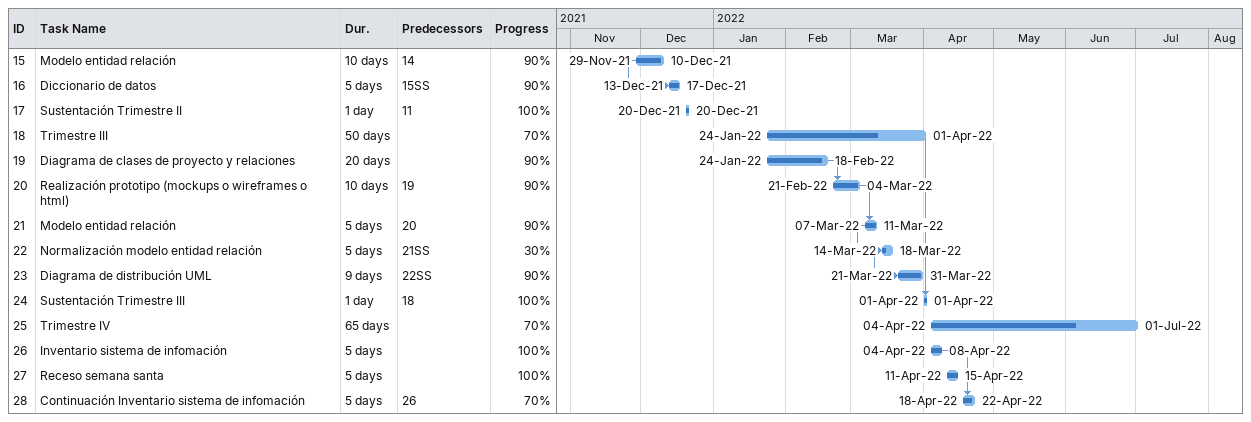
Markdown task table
| ID | Task | Duration | Start | Finish | Predecessors | % complete |
|---|---|---|---|---|---|---|
| 15 | Modelo entidad relación | 10d | 2021-11-29 | 2021-12-10 | 14 | 90 |
| 16 | Diccionario de datos | 5d | 2021-12-13 | 2021-12-17 | 15SS | 90 |
| 17 | Sustentación Trimestre II | 1d | 2021-12-20 | 2021-12-20 | 11 | 100 |
| 18 | Trimestre III | 50d | 2022-01-24 | 2022-04-01 |  | 70 |
| 19 | Diagrama de clases de proyecto y relaciones | 20d | 2022-01-24 | 2022-02-18 |  | 90 |
| 20 | Realización prototipo (mockups o wireframes o html) | 10d | 2022-02-21 | 2022-03-04 | 19 | 90 |
| 21 | Modelo entidad relación | 5d | 2022-03-07 | 2022-03-11 | 20 | 90 |
| 22 | Normalización modelo entidad relación | 5d | 2022-03-14 | 2022-03-18 | 21SS | 30 |
| 23 | Diagrama de distribución UML | 9d | 2022-03-21 | 2022-03-31 | 22SS | 90 |
| 24 | Sustentación Trimestre III | 1d | 2022-04-01 | 2022-04-01 | 18 | 100 |
| 25 | Trimestre IV | 65d | 2022-04-04 | 2022-07-01 |  | 70 |
| 26 | Inventario sistema de infomación | 5d | 2022-04-04 | 2022-04-08 |  | 100 |
| 27 | Receso semana santa | 5d | 2022-04-11 | 2022-04-15 |  | 100 |
| 28 | Continuación Inventario sistema de infomación | 5d | 2022-04-18 | 2022-04-22 | 26 | 70 |
